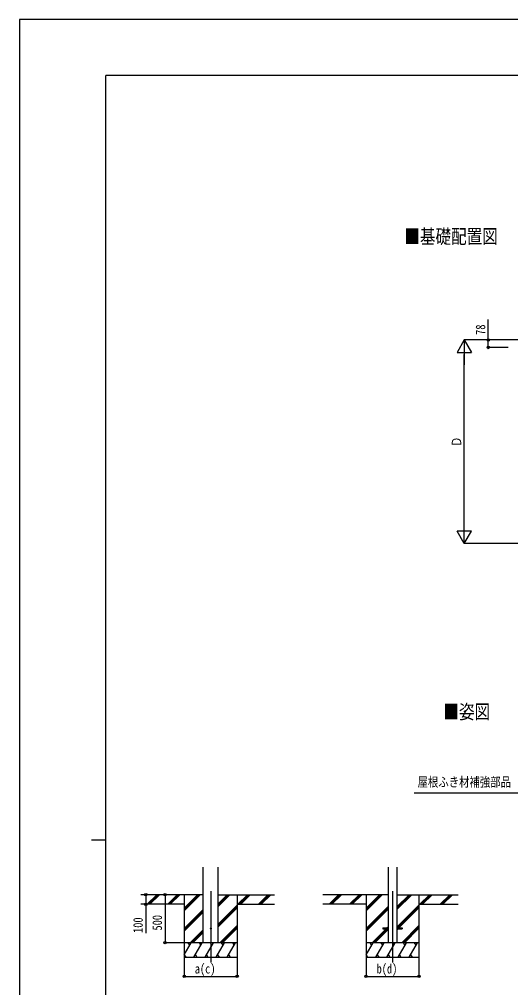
# Model space of a CAD drawing. Units: millimetres, scale not verified. Extents: x -12615 to 12615, y -8910 to 8910.
# Drawn here: x -12615 to -7505, y -1164 to 8910 of the extents above; entities that cross this region are included whole.
import ezdxf
from ezdxf.enums import TextEntityAlignment as Align

# ---------------------------------------------------------------- set-up
doc = ezdxf.new("R2010")
doc.units = ezdxf.units.MM
doc.header["$LTSCALE"] = 40
for name, color, linetype in [('0-2_USER1', 3, 'Continuous'), ('0-3_YKK_12', 2, 'Continuous'), ('0-4_YKK_13', 4, 'Continuous'), ('0-5_YKK_A1', 4, 'Continuous'), ('0-6_YKK_D', 6, 'Continuous'), ('0-7_YKK_ZWAK', 7, 'Continuous')]:
    doc.layers.add(name, color=color, linetype=linetype)
doc.styles.add('ＭＳ ゴシック', font='')
doc.styles.get('ＭＳ ゴシック').set_extended_font_data('MS Gothic')

msp = doc.modelspace()

# ---------------------------------------------------------------- linework, layer by layer
at = {"layer": '0-3_YKK_12'}
for p, q in [((-10625.05, -159.41), (-10625.05, -902.74)), ((-8733.48, -159.41), (-8733.48, -902.74))]:
    msp.add_line(p, q, dxfattribs=at)
at = {"layer": '0-4_YKK_13'}
for p, q in [((-8833.48, -543.15), (-8833.48, -552.15)), ((-8833.48, -543.15), (-8778.68, -543.15)), ((-8833.48, -552.15), (-8778.68, -552.15)), ((-8688.28, -543.15), (-8633.48, -543.15)), ((-8688.28, -552.15), (-8633.48, -552.15)), ((-8633.48, -543.15), (-8633.48, -552.15))]:
    msp.add_line(p, q, dxfattribs=at)
msp.add_circle((-10625.05, -547.65), 5, dxfattribs=at)
at = {"layer": '0-5_YKK_A1'}
for p, q in [((-10702.8, -697.65), (-10702.8, 87.7)), ((-10547.3, -697.65), (-10547.3, 87.7)), ((-8778.68, 87.7), (-8778.68, -697.65)), ((-8688.28, 87.7), (-8688.28, -697.65)), ((-10702.8, -197.65), (-11351, -197.65)), ((-11284.32, -296.25), (-11185.72, -197.65)), ((-11271.58, -297.65), (-11171.58, -197.65)), ((-11257.44, -297.65), (-11157.44, -197.65)), ((-11072.19, -296.25), (-10973.59, -197.65)), ((-11059.45, -297.65), (-10959.45, -197.65)), ((-11045.3, -297.65), (-10945.3, -197.65)), ((-10900.05, -197.65), (-10900.05, -847.65)), ((-10900.05, -364.53), (-10733.17, -197.65)), ((-10900.05, -350.39), (-10747.31, -197.65)), ((-10900.05, -336.25), (-10761.46, -197.65)), ((-10547.3, -320.15), (-10424.8, -197.65)), ((-10547.3, -306.01), (-10438.95, -197.65)), ((-10547.3, -291.87), (-10453.09, -197.65)), ((-10547.3, -197.65), (-9959.43, -197.65)), ((-10350.05, -197.65), (-10350.05, -847.65)), ((-10340.96, -297.65), (-10240.96, -197.65)), ((-10326.81, -297.65), (-10226.81, -197.65)), ((-10312.67, -297.65), (-10212.67, -197.65)), ((-10128.82, -297.65), (-10028.82, -197.65)), ((-10114.68, -297.65), (-10014.68, -197.65)), ((-10100.54, -297.65), (-10000.54, -197.65)), ((-8778.68, -197.65), (-9459.43, -197.65)), ((-9392.75, -296.25), (-9294.15, -197.65)), ((-9380.01, -297.65), (-9280.01, -197.65)), ((-9365.87, -297.65), (-9265.86, -197.65)), ((-9180.61, -296.25), (-9082.02, -197.65)), ((-9167.88, -297.65), (-9067.87, -197.65)), ((-9153.73, -297.65), (-9053.73, -197.65)), ((-9008.48, -197.65), (-9008.48, -847.65)), ((-9008.48, -364.53), (-8841.6, -197.65)), ((-9008.48, -350.39), (-8855.74, -197.65)), ((-9008.48, -336.25), (-8869.88, -197.65)), ((-8688.28, -352.7), (-8533.23, -197.65)), ((-8688.28, -338.56), (-8547.38, -197.65)), ((-8688.28, -324.42), (-8561.52, -197.65)), ((-8688.28, -197.65), (-8050.28, -197.65)), ((-8458.48, -197.65), (-8458.48, -847.65)), ((-8449.39, -297.65), (-8349.38, -197.65)), ((-8435.24, -297.65), (-8335.24, -197.65)), ((-8421.1, -297.65), (-8321.1, -197.65)), ((-8237.25, -297.65), (-8137.25, -197.65)), ((-8223.11, -297.65), (-8123.11, -197.65)), ((-8208.97, -297.65), (-8108.97, -197.65)), ((-10900.05, -297.65), (-11351, -297.65)), ((-10350.05, -297.65), (-9959.43, -297.65)), ((-9008.48, -297.65), (-9459.43, -297.65)), ((-8458.48, -297.65), (-8050.28, -297.65)), ((-10900.05, -548.38), (-10702.8, -351.13)), ((-10900.05, -562.52), (-10702.8, -365.27)), ((-10900.05, -576.66), (-10702.8, -379.41)), ((-10547.3, -504), (-10350.05, -306.75)), ((-10547.3, -518.14), (-10350.05, -320.89)), ((-10547.3, -532.28), (-10350.05, -335.03)), ((-9008.48, -548.38), (-8778.68, -318.58)), ((-9008.48, -562.52), (-8778.68, -332.72)), ((-9008.48, -576.66), (-8778.68, -346.87)), ((-8688.28, -536.55), (-8458.48, -306.75)), ((-8680.75, -543.15), (-8458.48, -320.89)), ((-8666.6, -543.15), (-8458.48, -335.03)), ((-10837.19, -697.65), (-10702.8, -563.26)), ((-10823.05, -697.65), (-10702.8, -577.4)), ((-10808.91, -697.65), (-10702.8, -591.55)), ((-10528.83, -697.65), (-10350.05, -518.88)), ((-10514.69, -697.65), (-10350.05, -533.02)), ((-10500.54, -697.65), (-10350.05, -547.16)), ((-8945.62, -697.65), (-8800.12, -552.15)), ((-8931.48, -697.65), (-8785.98, -552.15)), ((-8917.34, -697.65), (-8778.68, -559)), ((-8791.12, -543.15), (-8778.68, -530.71)), ((-8688.28, -564.83), (-8675.6, -552.15)), ((-8637.26, -697.65), (-8458.48, -518.88)), ((-8623.12, -697.65), (-8458.48, -533.02)), ((-8608.97, -697.65), (-8458.48, -547.16)), ((-10350.05, -697.65), (-10900.05, -697.65)), ((-10900.05, -823.1), (-10827.62, -697.65)), ((-10842.63, -723.63), (-10857.63, -697.65)), ((-10798.76, -847.65), (-10712.15, -697.65)), ((-10727.15, -723.63), (-10742.15, -697.65)), ((-10683.29, -847.65), (-10596.68, -697.65)), ((-10611.69, -723.63), (-10626.69, -697.65)), ((-10567.82, -847.65), (-10481.21, -697.65)), ((-10496.21, -723.63), (-10511.22, -697.65)), ((-10452.35, -847.65), (-10365.74, -697.65)), ((-10380.74, -723.63), (-10395.74, -697.65)), ((-8458.48, -697.65), (-9008.48, -697.65)), ((-9008.48, -823.1), (-8936.05, -697.65)), ((-8951.05, -723.63), (-8966.06, -697.65)), ((-8907.19, -847.65), (-8820.58, -697.65)), ((-8835.58, -723.63), (-8850.58, -697.65)), ((-8791.72, -847.65), (-8705.11, -697.65)), ((-8720.11, -723.63), (-8735.12, -697.65)), ((-8676.25, -847.65), (-8589.64, -697.65)), ((-8604.64, -723.63), (-8619.65, -697.65)), ((-8560.78, -847.65), (-8474.17, -697.65)), ((-8489.17, -723.63), (-8504.17, -697.65)), ((-10900.05, -847.65), (-10350.05, -847.65)), ((-10899.23, -821.67), (-10884.23, -847.65)), ((-10783.76, -821.67), (-10768.76, -847.65)), ((-10668.29, -821.67), (-10653.29, -847.65)), ((-10552.82, -821.67), (-10537.82, -847.65)), ((-10437.35, -821.67), (-10422.35, -847.65)), ((-9008.48, -847.65), (-8458.48, -847.65)), ((-9007.66, -821.67), (-8992.66, -847.65)), ((-8892.19, -821.67), (-8877.19, -847.65)), ((-8776.72, -821.67), (-8761.72, -847.65)), ((-8661.25, -821.67), (-8646.25, -847.65)), ((-8545.78, -821.67), (-8530.78, -847.65))]:
    msp.add_line(p, q, dxfattribs=at)
at = {"layer": '0-6_YKK_D'}
for p, q in [((-7987.6, 5574.2), (-8062.6, 5444.3)), ((-7261.6, 5574.2), (-7988.6, 5574.2)), ((-7987.6, 5574.2), (-7912.6, 5444.3)), ((-7987.6, 5574.2), (-7987.6, 5314.39)), ((-7261.6, 5574.2), (-7738.6, 5574.2)), ((-8062.6, 5444.3), (-7912.6, 5444.3)), ((-7530.04, 5496.4), (-7738.6, 5496.4)), ((-7987.6, 3605.82), (-7987.6, 5424.2)), ((-7987.6, 3455.82), (-7987.6, 3715.63)), ((-7987.6, 3455.82), (-8062.6, 3585.72)), ((-7912.6, 3585.72), (-8062.6, 3585.72)), ((-7987.6, 3455.82), (-7912.6, 3585.72)), ((-7261.6, 3455.82), (-7988.6, 3455.82)), ((-11285.39, -197.65), (-11301.05, -197.65)), ((-11100.05, -197.65), (-11100.05, -697.65)), ((-11285.39, -297.65), (-11301.05, -297.65)), ((-10901.05, -697.65), (-11101.05, -697.65)), ((-10900.05, -847.65), (-10900.05, -1048.65)), ((-10350.05, -847.65), (-10350.05, -1048.65)), ((-9008.48, -847.65), (-9008.48, -1048.65)), ((-8458.48, -847.65), (-8458.48, -1048.65)), ((-10900.05, -1047.65), (-10350.05, -1047.65)), ((-9008.48, -1047.65), (-8458.48, -1047.65))]:
    msp.add_line(p, q, dxfattribs=at)
for points in [[(-7737.6, 5496.4), (-7737.6, 5574.2), (-7737.6, 5787.6)], [(-6841.02, 572.15), (-6884.67, 598.53), (-7317.37, 860.05), (-8508.35, 860.05)], [(-11300.05, -197.65), (-11300.05, -297.65), (-11300.05, -597.45)]]:
    msp.add_lwpolyline(points, dxfattribs=at)
for centre in [(-7737.6, 5574.2), (-7737.6, 5496.4), (-11300.05, -197.65), (-11100.05, -197.65), (-11300.05, -297.65), (-11100.05, -697.65), (-10900.05, -1047.65), (-10350.05, -1047.65), (-9008.48, -1047.65), (-8458.48, -1047.65)]:
    msp.add_circle(centre, 12.75, dxfattribs=at)
at = {"layer": '0-7_YKK_ZWAK'}
for p, q in [((11685.06, 8325), (-11714.94, 8325)), ((-11714.94, -7575), (-11714.94, 8325)), ((-11864.94, 375), (-11714.94, 375))]:
    msp.add_line(p, q, dxfattribs=at)
msp.add_lwpolyline([(-12615, -8910), (12615, -8910), (12615, 8910), (-12615, 8910)], close=True, dxfattribs=at)

# ---------------------------------------------------------------- texts
at = {"layer": '0-2_USER1', "style": 'ＭＳ ゴシック', "width": 0.8}
for s, p in [('■基礎配置図', (-8610.64, 6532.61)), ('■姿図', (-8204.41, 1586.94))]:
    msp.add_text(s, height=148.5, dxfattribs=at).set_placement(p, align=Align.BOTTOM_LEFT)
at = {"layer": '0-6_YKK_D', "style": 'ＭＳ ゴシック', "width": 0.8}
for s, p in [('78', (-7739.6, 5627.2)), ('Ｄ', (-7988.6, 4461.01)), ('100', (-11302.05, -595.45)), ('500', (-11102.05, -570.05))]:
    msp.add_text(s, height=98.97, rotation=90, dxfattribs=at).set_placement(p, align=Align.BOTTOM_LEFT)
for s, p in [('屋根ふき材補強部品', (-8473.36, 896.22)), ('a(c)', (-10790.65, -1046.85)), ('b(d)', (-8899.08, -1046.85))]:
    msp.add_text(s, height=98.97, dxfattribs=at).set_placement(p, align=Align.BOTTOM_LEFT)

doc.saveas('drawing.dxf')
